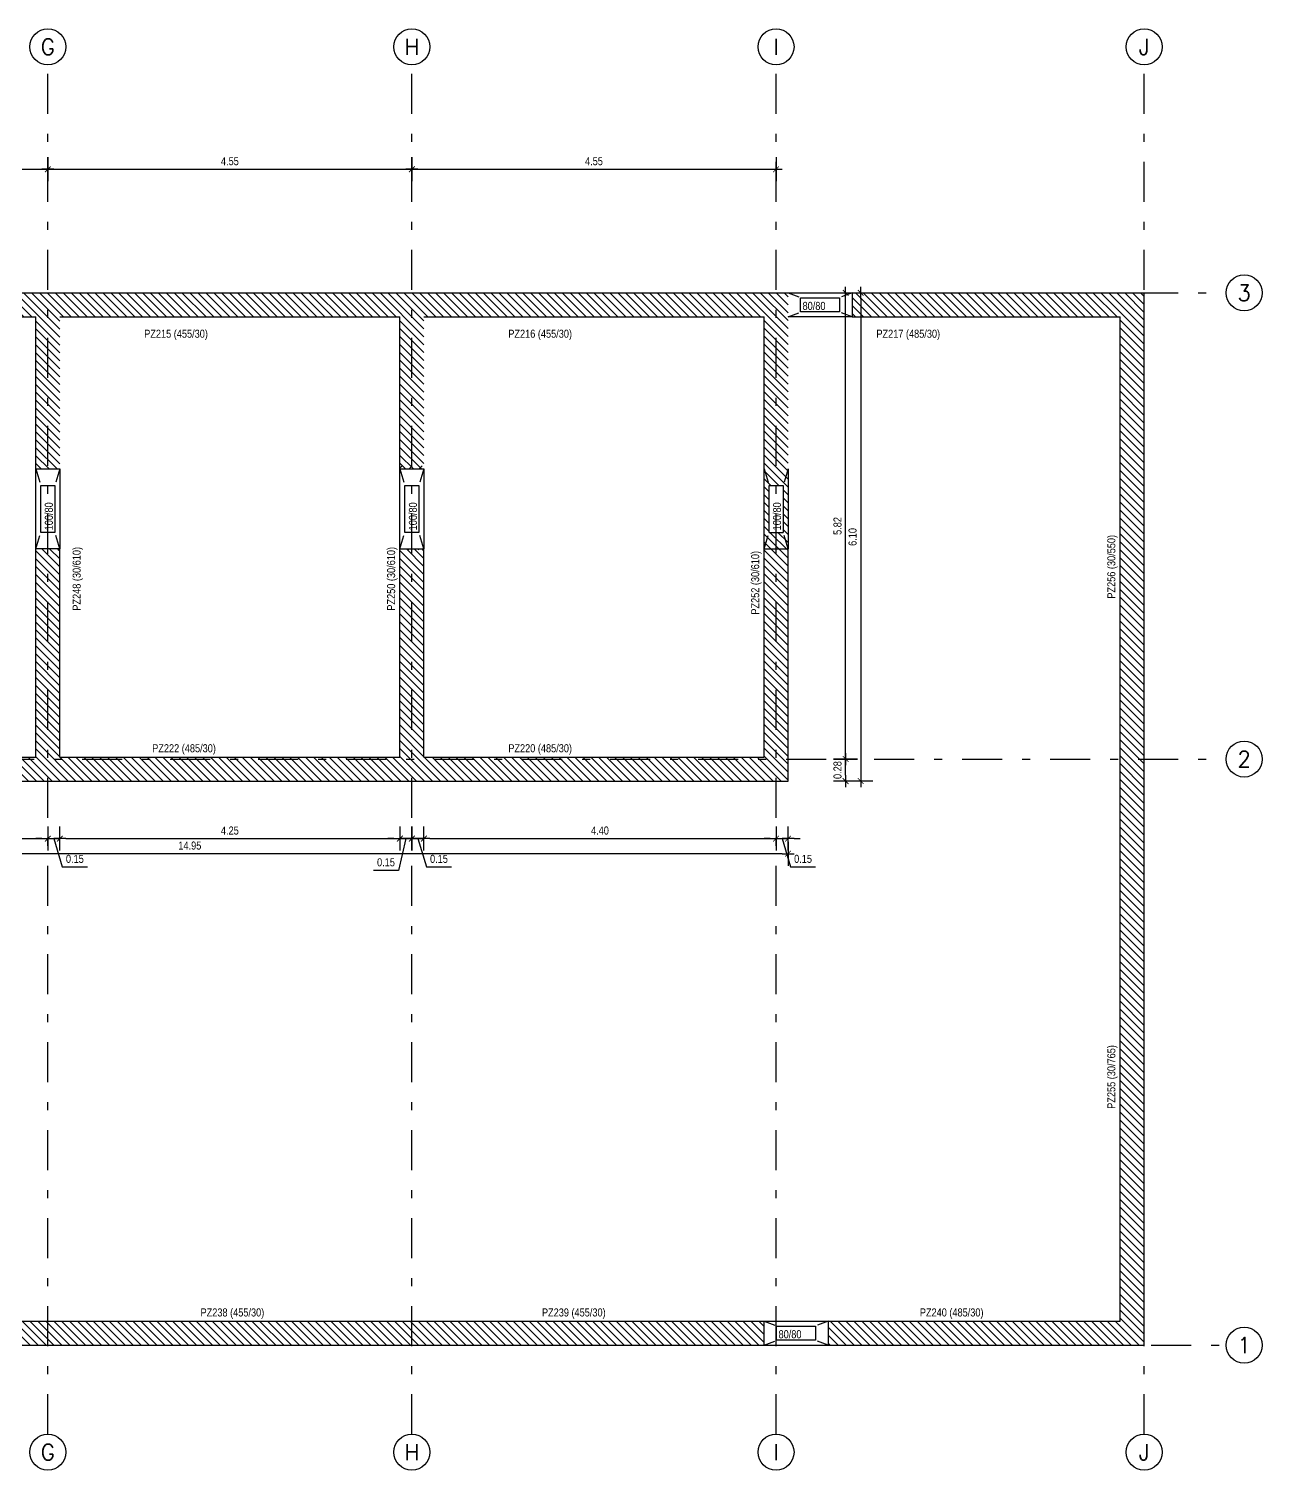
# Model space of a CAD drawing. Header units: metres. Extents: x 419734 to 420376, y 4564732 to 4565123.
# Drawn here: x 419852.43 to 419867.85, y 4565032.51 to 4565050.52 of the extents above; entities that cross this region are included whole.
import ezdxf
from ezdxf.enums import TextEntityAlignment as Align

# ---------------------------------------------------------------- set-up
doc = ezdxf.new("R2010")
doc.units = ezdxf.units.M
doc.linetypes.add('TRATTO-PUNTO', pattern=[1, 0.5, -0.25, 0, -0.25])
doc.layers.get('Defpoints').update_dxf_attribs({"color": 5})
for name, color, linetype in [('07-SIMBOLI', 1, 'Continuous'), ('SW_ASSI', 7, 'TRATTO-PUNTO'), ('SW_DIM', 33, 'Continuous'), ('SW_MAGRONE', 2, 'Continuous'), ('SW_TRATTEGGIO_252', 252, 'Continuous'), ('SW_TXT_TESTI', 1, 'Continuous')]:
    doc.layers.add(name, color=color, linetype=linetype)
doc.styles.add('ROMANS8', font='ROMANS8.SHX')
doc.styles.add('SWS', font='ARIALN.TTF')
doc.dimstyles.new('DIM-SW-50_m', dxfattribs={"dimtxt": 0.1, "dimasz": 0.075, "dimexe": 0.125, "dimexo": 0.125, "dimgap": 0.05, "dimtad": 1, "dimzin": 1, "dimdsep": 46, "dimtxsty": 'SWS', "dimblk1": 'D', "dimblk2": 'D', "dimsah": 1, "dimcen": 0.0075, "dimdle": 0.0625, "dimse1": 1, "dimse2": 1, "dimclrd": 256, "dimclre": 256, "dimclrt": 256, "dimazin": 0, "dimtfac": 0.75, "dimtmove": 1, "dimatfit": 3, "dimldrblk": 'D', "dimfxl": 0.125, "dimtvp": 1.5, "dimtolj": 1, "dimtzin": 0, "dimarcsym": 0})

# ---------------------------------------------------------------- blocks, each defined once
blk = doc.blocks.new('D')
for p, q in [((-1, 0), (1, 0)), ((0, 2), (0, -2))]:
    blk.add_line(p, q)
at = {"const_width": 0.141}
blk.add_lwpolyline([(0.48, 0.48), (-0.48, -0.48)], dxfattribs=at)
blk = doc.blocks.new('*D1046')
at = {"layer": 'Defpoints', "color": 0, "ltscale": 0.5, "transparency": 16777216}
for p in [(419847.122, 4565041.118), (419852.672, 4565041.118), (419852.672, 4565040.398)]:
    blk.add_point(p, dxfattribs=at)
at = {"layer": 'SW_DIM', "lineweight": -2, "ltscale": 0.5, "transparency": 16777216}
blk.add_line((419847.197, 4565040.398), (419852.597, 4565040.398), dxfattribs=at)
at = {"layer": 'SW_DIM', "lineweight": -2, "ltscale": 0.5, "transparency": 16777216, "xscale": 0.075, "yscale": 0.075, "zscale": 0.075, "rotation": 180}
blk.add_blockref('D', (419847.122, 4565040.398), dxfattribs=at)
at = {"layer": 'SW_DIM', "lineweight": -2, "ltscale": 0.5, "transparency": 16777216, "xscale": 0.075, "yscale": 0.075, "zscale": 0.075}
blk.add_blockref('D', (419852.672, 4565040.398), dxfattribs=at)
at = {"layer": 'SW_DIM', "ltscale": 0.5, "transparency": 16777216, "insert": (419849.897, 4565040.498), "char_height": 0.1, "attachment_point": 5, "style": 'SWS'}
blk.add_mtext('\\A1;5.55', dxfattribs=at)
blk = doc.blocks.new('*D1047')
at = {"layer": 'Defpoints', "color": 0, "ltscale": 0.5, "transparency": 16777216}
for p in [(419852.822, 4565041.418), (419852.672, 4565041.118), (419852.822, 4565040.398)]:
    blk.add_point(p, dxfattribs=at)
at = {"layer": 'SW_DIM', "lineweight": -2, "ltscale": 0.5, "transparency": 16777216}
for p, q in [((419852.597, 4565040.398), (419852.522, 4565040.398)), ((419852.672, 4565040.398), (419852.822, 4565040.398)), ((419852.672, 4565040.398), (419852.822, 4565040.398)), ((419852.747, 4565040.398), (419852.853, 4565040.044)), ((419852.897, 4565040.398), (419852.972, 4565040.398)), ((419852.853, 4565040.044), (419853.167, 4565040.044))]:
    blk.add_line(p, q, dxfattribs=at)
at = {"layer": 'SW_DIM', "lineweight": -2, "ltscale": 0.5, "transparency": 16777216, "xscale": 0.075, "yscale": 0.075, "zscale": 0.075}
blk.add_blockref('D', (419852.672, 4565040.398), dxfattribs=at)
at = {"layer": 'SW_DIM', "lineweight": -2, "ltscale": 0.5, "transparency": 16777216, "xscale": 0.075, "yscale": 0.075, "zscale": 0.075, "rotation": 180}
blk.add_blockref('D', (419852.822, 4565040.398), dxfattribs=at)
at = {"layer": 'SW_DIM', "ltscale": 0.5, "transparency": 16777216, "insert": (419853.01, 4565040.145), "char_height": 0.1, "attachment_point": 5, "style": 'SWS'}
blk.add_mtext('\\A1;0.15', dxfattribs=at)
blk = doc.blocks.new('*D1048')
at = {"layer": 'Defpoints', "color": 0, "ltscale": 0.5, "transparency": 16777216}
for p in [(419852.822, 4565041.418), (419857.072, 4565041.418), (419857.072, 4565040.398)]:
    blk.add_point(p, dxfattribs=at)
at = {"layer": 'SW_DIM', "lineweight": -2, "ltscale": 0.5, "transparency": 16777216}
blk.add_line((419852.897, 4565040.398), (419856.997, 4565040.398), dxfattribs=at)
at = {"layer": 'SW_DIM', "lineweight": -2, "ltscale": 0.5, "transparency": 16777216, "xscale": 0.075, "yscale": 0.075, "zscale": 0.075, "rotation": 180}
blk.add_blockref('D', (419852.822, 4565040.398), dxfattribs=at)
at = {"layer": 'SW_DIM', "lineweight": -2, "ltscale": 0.5, "transparency": 16777216, "xscale": 0.075, "yscale": 0.075, "zscale": 0.075}
blk.add_blockref('D', (419857.072, 4565040.398), dxfattribs=at)
at = {"layer": 'SW_DIM', "ltscale": 0.5, "transparency": 16777216, "insert": (419854.947, 4565040.499), "char_height": 0.1, "attachment_point": 5, "style": 'SWS'}
blk.add_mtext('\\A1;4.25', dxfattribs=at)
blk = doc.blocks.new('*D1049')
at = {"layer": 'Defpoints', "color": 0, "ltscale": 0.5, "transparency": 16777216}
for p in [(419857.072, 4565041.418), (419857.222, 4565041.118), (419857.222, 4565040.398)]:
    blk.add_point(p, dxfattribs=at)
at = {"layer": 'SW_DIM', "lineweight": -2, "ltscale": 0.5, "transparency": 16777216}
for p, q in [((419856.997, 4565040.398), (419856.922, 4565040.398)), ((419857.147, 4565040.398), (419857.055, 4565040.001)), ((419857.072, 4565040.398), (419857.222, 4565040.398)), ((419857.072, 4565040.398), (419857.222, 4565040.398)), ((419857.297, 4565040.398), (419857.372, 4565040.398)), ((419857.055, 4565040.001), (419856.741, 4565040.001))]:
    blk.add_line(p, q, dxfattribs=at)
at = {"layer": 'SW_DIM', "lineweight": -2, "ltscale": 0.5, "transparency": 16777216, "xscale": 0.075, "yscale": 0.075, "zscale": 0.075}
blk.add_blockref('D', (419857.072, 4565040.398), dxfattribs=at)
at = {"layer": 'SW_DIM', "lineweight": -2, "ltscale": 0.5, "transparency": 16777216, "xscale": 0.075, "yscale": 0.075, "zscale": 0.075, "rotation": 180}
blk.add_blockref('D', (419857.222, 4565040.398), dxfattribs=at)
at = {"layer": 'SW_DIM', "ltscale": 0.5, "transparency": 16777216, "insert": (419856.898, 4565040.102), "char_height": 0.1, "attachment_point": 5, "style": 'SWS'}
blk.add_mtext('\\A1;0.15', dxfattribs=at)
blk = doc.blocks.new('*D1050')
at = {"layer": 'Defpoints', "color": 0, "ltscale": 0.5, "transparency": 16777216}
for p in [(419857.372, 4565041.418), (419857.222, 4565041.118), (419857.372, 4565040.398)]:
    blk.add_point(p, dxfattribs=at)
at = {"layer": 'SW_DIM', "lineweight": -2, "ltscale": 0.5, "transparency": 16777216}
for p, q in [((419857.147, 4565040.398), (419857.072, 4565040.398)), ((419857.222, 4565040.398), (419857.372, 4565040.398)), ((419857.222, 4565040.398), (419857.372, 4565040.398)), ((419857.297, 4565040.398), (419857.403, 4565040.044)), ((419857.447, 4565040.398), (419857.522, 4565040.398)), ((419857.403, 4565040.044), (419857.717, 4565040.044))]:
    blk.add_line(p, q, dxfattribs=at)
at = {"layer": 'SW_DIM', "lineweight": -2, "ltscale": 0.5, "transparency": 16777216, "xscale": 0.075, "yscale": 0.075, "zscale": 0.075}
blk.add_blockref('D', (419857.222, 4565040.398), dxfattribs=at)
at = {"layer": 'SW_DIM', "lineweight": -2, "ltscale": 0.5, "transparency": 16777216, "xscale": 0.075, "yscale": 0.075, "zscale": 0.075, "rotation": 180}
blk.add_blockref('D', (419857.372, 4565040.398), dxfattribs=at)
at = {"layer": 'SW_DIM', "ltscale": 0.5, "transparency": 16777216, "insert": (419857.56, 4565040.145), "char_height": 0.1, "attachment_point": 5, "style": 'SWS'}
blk.add_mtext('\\A1;0.15', dxfattribs=at)
blk = doc.blocks.new('*D1051')
at = {"layer": 'Defpoints', "color": 0, "ltscale": 0.5, "transparency": 16777216}
for p in [(419857.372, 4565041.418), (419861.772, 4565041.118), (419861.772, 4565040.398)]:
    blk.add_point(p, dxfattribs=at)
at = {"layer": 'SW_DIM', "lineweight": -2, "ltscale": 0.5, "transparency": 16777216}
blk.add_line((419857.447, 4565040.398), (419861.697, 4565040.398), dxfattribs=at)
at = {"layer": 'SW_DIM', "lineweight": -2, "ltscale": 0.5, "transparency": 16777216, "xscale": 0.075, "yscale": 0.075, "zscale": 0.075, "rotation": 180}
blk.add_blockref('D', (419857.372, 4565040.398), dxfattribs=at)
at = {"layer": 'SW_DIM', "lineweight": -2, "ltscale": 0.5, "transparency": 16777216, "xscale": 0.075, "yscale": 0.075, "zscale": 0.075}
blk.add_blockref('D', (419861.772, 4565040.398), dxfattribs=at)
at = {"layer": 'SW_DIM', "ltscale": 0.5, "transparency": 16777216, "insert": (419859.572, 4565040.499), "char_height": 0.1, "attachment_point": 5, "style": 'SWS'}
blk.add_mtext('\\A1;4.40', dxfattribs=at)
blk = doc.blocks.new('*D1052')
at = {"layer": 'Defpoints', "color": 0, "ltscale": 0.5, "transparency": 16777216}
for p in [(419861.772, 4565041.118), (419861.922, 4565041.118), (419861.922, 4565040.398)]:
    blk.add_point(p, dxfattribs=at)
at = {"layer": 'SW_DIM', "lineweight": -2, "ltscale": 0.5, "transparency": 16777216}
for p, q in [((419861.697, 4565040.398), (419861.622, 4565040.398)), ((419861.772, 4565040.398), (419861.922, 4565040.398)), ((419861.772, 4565040.398), (419861.922, 4565040.398)), ((419861.847, 4565040.398), (419861.953, 4565040.044)), ((419861.997, 4565040.398), (419862.072, 4565040.398)), ((419861.953, 4565040.044), (419862.267, 4565040.044))]:
    blk.add_line(p, q, dxfattribs=at)
at = {"layer": 'SW_DIM', "lineweight": -2, "ltscale": 0.5, "transparency": 16777216, "xscale": 0.075, "yscale": 0.075, "zscale": 0.075}
blk.add_blockref('D', (419861.772, 4565040.398), dxfattribs=at)
at = {"layer": 'SW_DIM', "lineweight": -2, "ltscale": 0.5, "transparency": 16777216, "xscale": 0.075, "yscale": 0.075, "zscale": 0.075, "rotation": 180}
blk.add_blockref('D', (419861.922, 4565040.398), dxfattribs=at)
at = {"layer": 'SW_DIM', "ltscale": 0.5, "transparency": 16777216, "insert": (419862.11, 4565040.145), "char_height": 0.1, "attachment_point": 5, "style": 'SWS'}
blk.add_mtext('\\A1;0.15', dxfattribs=at)
blk = doc.blocks.new('*D1053')
at = {"layer": 'Defpoints', "color": 0, "ltscale": 0.5, "transparency": 16777216}
for p in [(419861.922, 4565041.393), (419862.642, 4565041.393), (419861.922, 4565041.118)]:
    blk.add_point(p, dxfattribs=at)
at = {"layer": 'SW_DIM', "lineweight": -2, "ltscale": 0.5, "transparency": 16777216}
blk.add_line((419862.642, 4565041.193), (419862.642, 4565041.318), dxfattribs=at)
at = {"layer": 'SW_DIM', "lineweight": -2, "ltscale": 0.5, "transparency": 16777216, "xscale": 0.075, "yscale": 0.075, "zscale": 0.075}
for p, rotation in [((419862.642, 4565041.393), 90), ((419862.642, 4565041.118), 270)]:
    blk.add_blockref('D', p, dxfattribs=dict(at, rotation=rotation))
at = {"layer": 'SW_DIM', "ltscale": 0.5, "transparency": 16777216, "insert": (419862.541, 4565041.255), "char_height": 0.1, "attachment_point": 5, "rotation": 90, "style": 'SWS'}
blk.add_mtext('\\A1;0.28', dxfattribs=at)
blk = doc.blocks.new('*D1054')
at = {"layer": 'Defpoints', "color": 0, "ltscale": 0.5, "transparency": 16777216}
for p in [(419861.067, 4565047.218), (419862.642, 4565047.218), (419861.922, 4565041.393)]:
    blk.add_point(p, dxfattribs=at)
at = {"layer": 'SW_DIM', "lineweight": -2, "ltscale": 0.5, "transparency": 16777216}
blk.add_line((419862.642, 4565041.468), (419862.642, 4565047.143), dxfattribs=at)
at = {"layer": 'SW_DIM', "lineweight": -2, "ltscale": 0.5, "transparency": 16777216, "xscale": 0.075, "yscale": 0.075, "zscale": 0.075}
for p, rotation in [((419862.642, 4565047.218), 90), ((419862.642, 4565041.393), 270)]:
    blk.add_blockref('D', p, dxfattribs=dict(at, rotation=rotation))
at = {"layer": 'SW_DIM', "ltscale": 0.5, "transparency": 16777216, "insert": (419862.541, 4565044.305), "char_height": 0.1, "attachment_point": 5, "rotation": 90, "style": 'SWS'}
blk.add_mtext('\\A1;5.82', dxfattribs=at)
blk = doc.blocks.new('*D1055')
at = {"layer": 'Defpoints', "color": 0, "ltscale": 0.5, "transparency": 16777216}
for p in [(419862.775, 4565047.218), (419861.922, 4565041.118), (419862.83, 4565041.118)]:
    blk.add_point(p, dxfattribs=at)
at = {"layer": 'SW_DIM', "lineweight": -2, "ltscale": 0.5, "transparency": 16777216}
blk.add_line((419862.83, 4565047.143), (419862.83, 4565041.193), dxfattribs=at)
at = {"layer": 'SW_DIM', "lineweight": -2, "ltscale": 0.5, "transparency": 16777216, "xscale": 0.075, "yscale": 0.075, "zscale": 0.075}
for p, rotation in [((419862.83, 4565047.218), 90), ((419862.83, 4565041.118), 270)]:
    blk.add_blockref('D', p, dxfattribs=dict(at, rotation=rotation))
at = {"layer": 'SW_DIM', "ltscale": 0.5, "transparency": 16777216, "insert": (419862.729, 4565044.168), "char_height": 0.1, "attachment_point": 5, "rotation": 90, "style": 'SWS'}
blk.add_mtext('\\A1;6.10', dxfattribs=at)
blk = doc.blocks.new('*D1056')
at = {"layer": 'Defpoints', "color": 0, "ltscale": 0.5, "transparency": 16777216}
for p in [(419846.972, 4565041.118), (419861.922, 4565041.118), (419846.972, 4565040.21)]:
    blk.add_point(p, dxfattribs=at)
at = {"layer": 'SW_DIM', "lineweight": -2, "ltscale": 0.5, "transparency": 16777216}
blk.add_line((419861.847, 4565040.21), (419847.047, 4565040.21), dxfattribs=at)
at = {"layer": 'SW_DIM', "lineweight": -2, "ltscale": 0.5, "transparency": 16777216, "xscale": 0.075, "yscale": 0.075, "zscale": 0.075, "rotation": 180}
blk.add_blockref('D', (419846.972, 4565040.21), dxfattribs=at)
at = {"layer": 'SW_DIM', "lineweight": -2, "ltscale": 0.5, "transparency": 16777216, "xscale": 0.075, "yscale": 0.075, "zscale": 0.075}
blk.add_blockref('D', (419861.922, 4565040.21), dxfattribs=at)
at = {"layer": 'SW_DIM', "ltscale": 0.5, "transparency": 16777216, "insert": (419854.447, 4565040.311), "char_height": 0.1, "attachment_point": 5, "style": 'SWS'}
blk.add_mtext('\\A1;14.95', dxfattribs=at)
blk = doc.blocks.new('*D1072')
at = {"layer": 'Defpoints', "color": 0, "ltscale": 0.5, "transparency": 16777216}
for p in [(419852.672, 4565048.762), (419847.122, 4565047.218), (419852.672, 4565047.218)]:
    blk.add_point(p, dxfattribs=at)
at = {"layer": 'SW_DIM', "lineweight": -2, "ltscale": 0.5, "transparency": 16777216}
blk.add_line((419847.197, 4565048.762), (419852.597, 4565048.762), dxfattribs=at)
at = {"layer": 'SW_DIM', "lineweight": -2, "ltscale": 0.5, "transparency": 16777216, "xscale": 0.075, "yscale": 0.075, "zscale": 0.075, "rotation": 180}
blk.add_blockref('D', (419847.122, 4565048.762), dxfattribs=at)
at = {"layer": 'SW_DIM', "lineweight": -2, "ltscale": 0.5, "transparency": 16777216, "xscale": 0.075, "yscale": 0.075, "zscale": 0.075}
blk.add_blockref('D', (419852.672, 4565048.762), dxfattribs=at)
at = {"layer": 'SW_DIM', "ltscale": 0.5, "transparency": 16777216, "insert": (419849.897, 4565048.863), "char_height": 0.1, "attachment_point": 5, "style": 'SWS'}
blk.add_mtext('\\A1;5.55', dxfattribs=at)
blk = doc.blocks.new('*D1073')
at = {"layer": 'Defpoints', "color": 0, "ltscale": 0.5, "transparency": 16777216}
for p in [(419857.222, 4565048.762), (419852.672, 4565047.218), (419857.222, 4565047.218)]:
    blk.add_point(p, dxfattribs=at)
at = {"layer": 'SW_DIM', "lineweight": -2, "ltscale": 0.5, "transparency": 16777216}
blk.add_line((419852.747, 4565048.762), (419857.147, 4565048.762), dxfattribs=at)
at = {"layer": 'SW_DIM', "lineweight": -2, "ltscale": 0.5, "transparency": 16777216, "xscale": 0.075, "yscale": 0.075, "zscale": 0.075, "rotation": 180}
blk.add_blockref('D', (419852.672, 4565048.762), dxfattribs=at)
at = {"layer": 'SW_DIM', "lineweight": -2, "ltscale": 0.5, "transparency": 16777216, "xscale": 0.075, "yscale": 0.075, "zscale": 0.075}
blk.add_blockref('D', (419857.222, 4565048.762), dxfattribs=at)
at = {"layer": 'SW_DIM', "ltscale": 0.5, "transparency": 16777216, "insert": (419854.947, 4565048.863), "char_height": 0.1, "attachment_point": 5, "style": 'SWS'}
blk.add_mtext('\\A1;4.55', dxfattribs=at)
blk = doc.blocks.new('*D1074')
at = {"layer": 'Defpoints', "color": 0, "ltscale": 0.5, "transparency": 16777216}
for p in [(419861.772, 4565048.762), (419857.222, 4565047.218), (419861.772, 4565047.218)]:
    blk.add_point(p, dxfattribs=at)
at = {"layer": 'SW_DIM', "lineweight": -2, "ltscale": 0.5, "transparency": 16777216}
blk.add_line((419857.297, 4565048.762), (419861.697, 4565048.762), dxfattribs=at)
at = {"layer": 'SW_DIM', "lineweight": -2, "ltscale": 0.5, "transparency": 16777216, "xscale": 0.075, "yscale": 0.075, "zscale": 0.075, "rotation": 180}
blk.add_blockref('D', (419857.222, 4565048.762), dxfattribs=at)
at = {"layer": 'SW_DIM', "lineweight": -2, "ltscale": 0.5, "transparency": 16777216, "xscale": 0.075, "yscale": 0.075, "zscale": 0.075}
blk.add_blockref('D', (419861.772, 4565048.762), dxfattribs=at)
at = {"layer": 'SW_DIM', "ltscale": 0.5, "transparency": 16777216, "insert": (419859.497, 4565048.863), "char_height": 0.1, "attachment_point": 5, "style": 'SWS'}
blk.add_mtext('\\A1;4.55', dxfattribs=at)

msp = doc.modelspace()

# ---------------------------------------------------------------- hatches: boundary and pattern name
at = {"layer": 'SW_TRATTEGGIO_252'}
h = msp.add_hatch(dxfattribs=at)
h.set_pattern_fill('_USER', color=256, scale=0.07, angle=135, pattern_type=0)
h.set_pattern_definition([(135, (419952.12758, 4565185.04675), (-0.049497475, -0.049497475), [])])
h.paths.add_polyline_path([(419825.52968, 4565034.0676), (419825.52968, 4565034.3676), (419818.19942, 4565034.3676), (419818.19942, 4565041.0676), (419817.89942, 4565041.0676), (419817.89942, 4565034.0676)])
h.paths.add_polyline_path([(419826.17968, 4565034.3676), (419826.17968, 4565034.0676), (419840.67714, 4565034.0676), (419840.67714, 4565034.3676)])
h.paths.add_polyline_path([(419842.41714, 4565034.3676), (419842.41714, 4565034.0676), (419846.84714, 4565034.0676), (419846.84714, 4565034.3676)])
h.paths.add_polyline_path([(419841.41714, 4565034.0676), (419841.61714, 4565034.0676), (419841.61714, 4565034.3676), (419841.41714, 4565034.3676)])
h.paths.add_polyline_path([(419861.62214, 4565034.0676), (419861.62214, 4565034.3676), (419847.49714, 4565034.3676), (419847.49714, 4565034.0676)])
h.paths.add_polyline_path([(419866.37214, 4565047.2176), (419862.72214, 4565047.2176), (419862.72214, 4565046.9176), (419866.07214, 4565046.9176), (419866.07214, 4565034.3676), (419862.42214, 4565034.3676), (419862.42214, 4565034.0676), (419866.37214, 4565034.0676)])
h.paths.add_polyline_path([(419847.27214, 4565045.0176), (419847.27214, 4565046.9176), (419852.52214, 4565046.9176), (419852.52214, 4565045.0176), (419852.82214, 4565045.0176), (419852.82214, 4565046.9176), (419857.07214, 4565046.9176), (419857.07214, 4565045.0176), (419857.37214, 4565045.0176), (419857.37214, 4565046.9176), (419861.52235, 4565046.9176), (419861.62214, 4565046.9176), (419861.62214, 4565044.0176), (419861.92214, 4565044.0176), (419861.92214, 4565046.9176), (419861.92214, 4565047.2176), (419861.52235, 4565047.2176), (419846.87235, 4565047.2176), (419842.41714, 4565047.2176), (419842.41714, 4565046.9176), (419846.87235, 4565046.9176), (419846.97214, 4565046.9176), (419846.97214, 4565045.0176)])
h.paths.add_polyline_path([(419847.27214, 4565041.4176), (419847.27214, 4565044.0176), (419846.97214, 4565044.0176), (419846.97214, 4565041.1176), (419861.92214, 4565041.1176), (419861.92214, 4565044.0176), (419861.62214, 4565044.0176), (419861.62214, 4565041.4176), (419857.37214, 4565041.4176), (419857.37214, 4565044.0176), (419857.07214, 4565044.0176), (419857.07214, 4565041.4176), (419852.82214, 4565041.4176), (419852.82214, 4565044.0176), (419852.52214, 4565044.01532), (419852.52214, 4565041.4176)])
h.paths.add_polyline_path([(419841.61714, 4565047.2176), (419841.41714, 4565047.2176), (419841.41714, 4565046.9176), (419841.61714, 4565046.9176)])
h.paths.add_polyline_path([(419826.12989, 4565046.9176), (419840.67714, 4565046.9176), (419840.67714, 4565047.2176), (419826.12989, 4565047.2176), (419817.89942, 4565047.2176), (419817.89942, 4565041.7176), (419818.19942, 4565041.7176), (419818.19942, 4565046.9176)])
h.paths.add_polyline_path([(419861.85964, 4565044.80966), (419861.85964, 4565044.22553), (419861.68464, 4565044.22553), (419861.68464, 4565044.80966)], flags=16)

# ---------------------------------------------------------------- linework, layer by layer
at = {"layer": '07-SIMBOLI', "color": 1}
for centre in [(419852.67214, 4565050.2926), (419857.22214, 4565050.2926), (419861.77214, 4565050.2926), (419866.37214, 4565050.2926), (419867.62242, 4565047.2176), (419867.62242, 4565041.3926), (419867.62242, 4565034.0676), (419852.67214, 4565032.73145), (419857.22214, 4565032.73145), (419861.77214, 4565032.73145), (419866.37214, 4565032.73145)]:
    msp.add_circle(centre, 0.225, dxfattribs=at)
at = {"layer": 'SW_ASSI'}
for points in [[(419852.67214, 4565032.95645), (419852.67238, 4565050.0676)], [(419857.22214, 4565032.95645), (419857.22238, 4565050.0676)], [(419861.77214, 4565032.95645), (419861.77238, 4565050.0676)], [(419866.37214, 4565032.95645), (419866.37238, 4565050.0676)], [(419814.7602, 4565047.2176), (419817.89942, 4565047.2176), (419839.89942, 4565047.2176), (419867.39742, 4565047.2176)], [(419814.7602, 4565041.3926), (419817.89942, 4565041.3926), (419839.89942, 4565041.3926), (419867.39742, 4565041.3926)], [(419814.7602, 4565034.0676), (419867.39742, 4565034.0676)]]:
    msp.add_lwpolyline(points, dxfattribs=at)
at = {"layer": 'SW_MAGRONE'}
for points in [[(419852.42235, 4565047.2176), (419862.72214, 4565047.2176)], [(419861.92214, 4565047.2176), (419862.05548, 4565047.1676)], [(419862.07864, 4565047.1551), (419862.56565, 4565047.1551)], [(419862.07864, 4565046.9801), (419862.07864, 4565047.1551)], [(419862.56565, 4565047.1551), (419862.56565, 4565046.9801)], [(419862.72214, 4565047.2176), (419862.58881, 4565047.1676)], [(419862.72214, 4565047.2176), (419866.37214, 4565047.2176)], [(419862.72214, 4565047.2176), (419862.72214, 4565046.9176)], [(419866.37214, 4565034.0676), (419866.37214, 4565047.2176)], [(419861.92214, 4565046.9176), (419862.05548, 4565046.9676)], [(419862.56565, 4565046.9801), (419862.07864, 4565046.9801)], [(419862.72214, 4565046.9176), (419862.58881, 4565046.9676)], [(419847.27214, 4565046.9176), (419852.52214, 4565046.9176)], [(419852.52214, 4565041.4176), (419852.52214, 4565046.9176)], [(419852.82214, 4565046.9176), (419857.07214, 4565046.9176)], [(419857.07214, 4565044.0176), (419857.07214, 4565046.9176)], [(419857.37214, 4565046.9176), (419861.62214, 4565046.9176)], [(419861.62214, 4565041.4176), (419861.62214, 4565046.9176)], [(419862.72214, 4565046.9176), (419861.92214, 4565046.9176)], [(419862.72214, 4565046.9176), (419866.07214, 4565046.9176)], [(419866.07214, 4565034.3676), (419866.07214, 4565046.9176)], [(419852.52214, 4565045.0176), (419852.82214, 4565045.0176)], [(419852.52214, 4565045.0176), (419852.57214, 4565044.85093)], [(419852.61192, 4565045.0176), (419852.61192, 4565045.0176)], [(419852.73692, 4565045.0176), (419852.73692, 4565045.0176)], [(419852.82214, 4565045.0176), (419852.77214, 4565044.85093)], [(419852.82214, 4565045.0176), (419852.82214, 4565044.0176)], [(419857.07214, 4565045.02782), (419857.07442, 4565045.0301)], [(419857.07214, 4565045.0176), (419857.37214, 4565045.0176)], [(419857.07214, 4565045.0176), (419857.12214, 4565044.85093)], [(419857.07442, 4565045.0301), (419857.09942, 4565045.0551)], [(419857.11192, 4565045.0176), (419857.11192, 4565045.0176)], [(419857.18692, 4565045.0176), (419857.19942, 4565045.0301)], [(419857.19942, 4565045.0301), (419857.22442, 4565045.0551)], [(419857.23692, 4565045.0176), (419857.23692, 4565045.0176)], [(419857.31192, 4565045.0176), (419857.32442, 4565045.0301)], [(419857.37214, 4565045.0176), (419857.32214, 4565044.85093)], [(419857.32442, 4565045.0301), (419857.34942, 4565045.0551)], [(419857.36192, 4565045.0176), (419857.36192, 4565045.0176)], [(419857.37214, 4565045.0176), (419857.37214, 4565044.0176)], [(419861.62214, 4565045.0176), (419861.67214, 4565044.85093)], [(419861.92214, 4565045.0176), (419861.87214, 4565044.85093)], [(419861.92214, 4565045.0176), (419861.92214, 4565044.0176)], [(419852.58464, 4565044.22553), (419852.58464, 4565044.80966)], [(419852.58464, 4565044.80966), (419852.75964, 4565044.80966)], [(419852.75964, 4565044.80966), (419852.75964, 4565044.22553)], [(419857.13464, 4565044.22553), (419857.13464, 4565044.80966)], [(419857.13464, 4565044.80966), (419857.30964, 4565044.80966)], [(419857.30964, 4565044.80966), (419857.30964, 4565044.22553)], [(419861.68464, 4565044.22553), (419861.68464, 4565044.80966)], [(419861.68464, 4565044.80966), (419861.85964, 4565044.80966)], [(419861.85964, 4565044.80966), (419861.85964, 4565044.22553)], [(419852.52214, 4565044.0176), (419852.57214, 4565044.18426)], [(419852.75964, 4565044.22553), (419852.58464, 4565044.22553)], [(419852.82214, 4565044.0176), (419852.77214, 4565044.18426)], [(419857.07214, 4565044.0176), (419857.12214, 4565044.18426)], [(419857.30964, 4565044.22553), (419857.13464, 4565044.22553)], [(419857.37214, 4565044.0176), (419857.32214, 4565044.18426)], [(419861.62214, 4565044.0176), (419861.67214, 4565044.18426)], [(419861.68464, 4565044.22553), (419861.85964, 4565044.22553)], [(419861.92214, 4565044.0176), (419861.87214, 4565044.18426)], [(419852.52214, 4565044.01532), (419852.52442, 4565044.0176)], [(419852.82214, 4565044.0176), (419852.52214, 4565044.0176)], [(419852.82214, 4565041.4176), (419852.82214, 4565044.0176)], [(419857.07214, 4565041.4176), (419857.07214, 4565044.0176)], [(419857.07214, 4565044.0176), (419857.37214, 4565044.0176)], [(419857.17442, 4565044.0051), (419857.18692, 4565044.0176)], [(419857.29942, 4565044.0051), (419857.31192, 4565044.0176)], [(419857.37214, 4565041.4176), (419857.37214, 4565044.0176)], [(419861.62214, 4565044.0176), (419861.92214, 4565044.0176)], [(419861.92214, 4565041.1176), (419861.92214, 4565044.0176)], [(419847.27214, 4565041.4176), (419852.52214, 4565041.4176)], [(419852.82214, 4565041.4176), (419857.07214, 4565041.4176)], [(419857.37214, 4565041.4176), (419861.62214, 4565041.4176)], [(419846.97214, 4565041.1176), (419852.82214, 4565041.1176)], [(419852.82214, 4565041.1176), (419857.07214, 4565041.1176)], [(419857.07214, 4565041.1176), (419861.92214, 4565041.1176)], [(419847.49714, 4565034.3676), (419866.07214, 4565034.3676)], [(419861.62214, 4565034.0676), (419861.62214, 4565034.3676)], [(419861.62214, 4565034.3676), (419861.75548, 4565034.3176)], [(419862.42214, 4565034.3676), (419862.28881, 4565034.3176)], [(419862.42214, 4565034.3676), (419862.42214, 4565034.0676)], [(419861.77864, 4565034.3051), (419862.26565, 4565034.3051)], [(419861.77864, 4565034.1301), (419861.77864, 4565034.3051)], [(419862.26565, 4565034.3051), (419862.26565, 4565034.1301)], [(419841.41714, 4565034.0676), (419866.37214, 4565034.0676)], [(419861.62214, 4565034.0676), (419861.75548, 4565034.1176)], [(419862.26565, 4565034.1301), (419861.77864, 4565034.1301)], [(419862.42214, 4565034.0676), (419862.28881, 4565034.1176)]]:
    msp.add_lwpolyline(points, dxfattribs=at)

# ---------------------------------------------------------------- texts
at = {"layer": '07-SIMBOLI', "color": 4, "style": 'ROMANS8'}
for s, p in [('G', (419852.67214, 4565050.2926)), ('H', (419857.22214, 4565050.2926)), ('I', (419861.77214, 4565050.2926)), ('J', (419866.37214, 4565050.2926)), ('3', (419867.62242, 4565047.2176)), ('2', (419867.62242, 4565041.3926)), ('1', (419867.62242, 4565034.0676)), ('G', (419852.67214, 4565032.73145)), ('H', (419857.22214, 4565032.73145)), ('I', (419861.77214, 4565032.73145)), ('J', (419866.37214, 4565032.73145))]:
    msp.add_text(s, height=0.2, rotation=0.110239, dxfattribs=at).set_placement(p, align=Align.MIDDLE_CENTER)
at = {"layer": 'SW_TXT_TESTI', "color": 2, "style": 'SWS'}
for s, p in [('80/80', (419862.10364, 4565047.0051)), ('PZ215 (455/30)', (419853.87657, 4565046.6576)), ('PZ216 (455/30)', (419858.42657, 4565046.6576)), ('PZ217 (485/30)', (419863.02647, 4565046.6576)), ('PZ222 (485/30)', (419853.97647, 4565041.4776)), ('PZ220 (485/30)', (419858.42647, 4565041.4776)), ('PZ238 (455/30)', (419854.58074, 4565034.4276)), ('PZ239 (455/30)', (419858.84695, 4565034.4276)), ('PZ240 (485/30)', (419863.56924, 4565034.4276)), ('80/80', (419861.80364, 4565034.1551))]:
    msp.add_text(s, height=0.1, dxfattribs=at).set_placement(p)
for s, p in [('100/80', (419852.73464, 4565044.25053)), ('100/80', (419857.28464, 4565044.25053)), ('100/80', (419861.83464, 4565044.25053)), ('PZ256 (30/550)', (419866.01214, 4565043.39693)), ('PZ248 (30/610)', (419853.08214, 4565043.24693)), ('PZ250 (30/610)', (419857.01214, 4565043.24693)), ('PZ252 (30/610)', (419861.56214, 4565043.19693)), ('PZ255 (30/765)', (419866.01214, 4565037.02193))]:
    msp.add_text(s, height=0.1, rotation=90, dxfattribs=at).set_placement(p)

# ---------------------------------------------------------------- dimensions: what is measured, and where the dimension line sits
at = {"layer": 'SW_DIM', "ltscale": 0.5}
for base, p1, p2, picture, middle in [((419852.67234, 4565048.76248), (419847.12234, 4565047.2176), (419852.67234, 4565047.2176), '*D1072', (419849.89734, 4565048.86333)), ((419857.22234, 4565048.76248), (419852.67234, 4565047.2176), (419857.22234, 4565047.2176), '*D1073', (419854.94734, 4565048.86333)), ((419861.77234, 4565048.76248), (419857.22234, 4565047.2176), (419861.77234, 4565047.2176), '*D1074', (419859.49734, 4565048.86333)), ((419852.82214, 4565040.3976), (419852.67225, 4565041.1176), (419852.82214, 4565041.4176), '*D1047', (419852.90315, 4565040.14548)), ((419857.07214, 4565040.3976), (419852.82214, 4565041.4176), (419857.07214, 4565041.4176), '*D1048', (419854.94714, 4565040.49865)), ((419857.37214, 4565040.3976), (419857.22225, 4565041.1176), (419857.37214, 4565041.4176), '*D1050', (419857.45315, 4565040.14548)), ((419861.77225, 4565040.3976), (419857.37214, 4565041.4176), (419861.77225, 4565041.1176), '*D1051', (419859.5722, 4565040.49865)), ((419846.97214, 4565040.2101), (419861.92214, 4565041.1176), (419846.97214, 4565041.1176), '*D1056', (419854.44714, 4565040.31115)), ((419852.67225, 4565040.3976), (419847.12225, 4565041.1176), (419852.67225, 4565041.1176), '*D1046', (419849.89725, 4565040.49845)), ((419861.92214, 4565040.3976), (419861.77225, 4565041.1176), (419861.92214, 4565041.1176), '*D1052', (419862.00315, 4565040.14548))]:
    dim = msp.add_linear_dim(base=base, p1=p1, p2=p2, dimstyle='DIM-SW-50_m', dxfattribs=at)
    dim.commit()
    dim.dimension.update_dxf_attribs({"geometry": picture, "text_midpoint": middle})
for base, p1, p2, picture, middle in [((419862.64214201, 4565047.21759623), (419861.92214201, 4565041.39259623), (419861.06732403, 4565047.21759622), '*D1054', (419862.54108471, 4565044.30509623)), ((419862.82964, 4565041.1176), (419862.7751, 4565047.2176), (419861.92214, 4565041.1176), '*D1055', (419862.72858, 4565044.1676))]:
    dim = msp.add_linear_dim(base=base, p1=p1, p2=p2, angle=90, dimstyle='DIM-SW-50_m', dxfattribs=at)
    dim.commit()
    dim.dimension.update_dxf_attribs({"geometry": picture, "text_midpoint": middle})
dim = msp.add_linear_dim(base=(419857.22225, 4565040.3976), p1=(419857.07214, 4565041.4176), p2=(419857.22225, 4565041.1176), dimstyle='DIM-SW-50_m', dxfattribs=at)
dim.commit()
dim.dimension.update_dxf_attribs({"geometry": '*D1049', "text_midpoint": (419857.00476, 4565040.00106), "dimtype": 160})
dim = msp.add_linear_dim(base=(419862.64214201, 4565041.39259623), p1=(419861.92214201, 4565041.11759622), p2=(419861.92214201, 4565041.39259623), angle=90, dimstyle='DIM-SW-50_m', dxfattribs=at)
dim.commit()
dim.dimension.update_dxf_attribs({"geometry": '*D1053', "text_midpoint": (419862.64214201, 4565041.25509623), "dimtype": 160})

doc.saveas('drawing.dxf')
